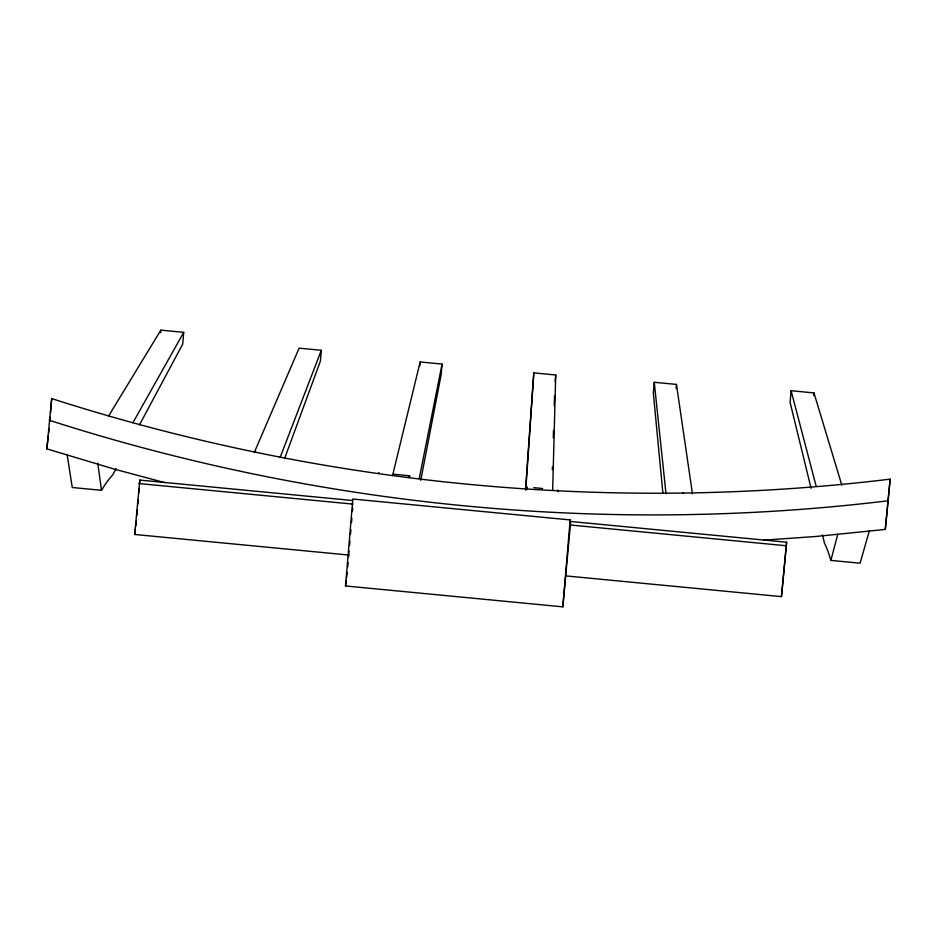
<?xml version="1.0" encoding="UTF-8"?>
<svg xmlns="http://www.w3.org/2000/svg" width="937" height="937" viewBox="0 0 937 937"><rect width="100%" height="100%" fill="white"/><g stroke="black" fill="none" stroke-linecap="round" stroke-linejoin="round"><path stroke-width="1.41" d="M552.666 489.969L555.723 374.987L533.809 372.879L525.575 488.985M552.338 469.706L552.432 466.79M553.287 437.731L553.509 430.47M554.235 405.768L554.54 395.59M527.344 488.798L527.344 487.146L527.133 488.739M525.739 490.297L533.809 372.879M164.748 482.625L114.15 469.074L46.85 448.87L51.699 398.576C321.122 485.214 609.155 513.195 890.15 479.147L885.301 529.44L815.705 536.491L763.655 540.18M49.766 421.463L50.129 417.176M50.493 412.877L51.699 398.576M348.81 555.044L134.659 534.465L139.824 480.084L352.511 500.51M136.849 515.491L137.329 509.822M137.798 504.153L138.161 499.901M138.746 492.827L139.109 488.575M139.578 482.906L139.824 480.084M160.614 332.764L160.836 330.152L183.711 332.354L182.715 344.078L139.472 424.906M254.337 452.407L299.102 348.154L321.309 350.286L320.395 361.12L284.696 458.216M345.519 585.965L352.839 499.034L570.153 519.918L570.528 523.326L562.832 606.848L345.519 585.965L346.198 580.565M419.823 365.875L420.151 361.963L442.065 364.071L441.186 374.495L420.725 480.365M555.172 381.511L555.723 374.987M562.832 606.848L570.153 519.918M692.455 493.799L676.455 384.416L654.249 382.284L653.335 393.118L662.916 493.553M676.116 388.48L676.455 384.416M841.813 485.143L813.972 392.919L791.097 390.717L790.114 402.442L811.102 488.388M565.866 575.904L781.47 596.623L786.623 542.23L569.567 521.37M786.623 542.23L781.47 596.623M813.749 395.519L813.972 392.919M885.301 529.44L890.15 479.147M347.744 566.815L348.107 562.528M348.599 556.801L349.079 551.085M349.571 545.357L349.934 541.071M350.543 533.914L350.906 529.628M351.516 522.471L351.879 518.184M352.488 511.028L352.722 508.17M46.85 448.87L48.314 435.869M48.63 432.976L49.122 428.642M346.538 577.86L347.205 572.46M134.659 534.465L135.35 529.147M135.689 526.477L136.369 521.148M419.202 478.608L442.065 364.071M392.685 474.942L420.151 361.963M837.795 534.231L830.873 560.396L860.084 563.207L869.419 530.565M280.163 457.35L321.309 350.286M408.403 477.366L409.574 475.832L409.949 477.483M116.129 468.523L112.698 474.942A482.18 60.401 -79 0 0 101.489 490.297L72.266 487.509L67.159 454.808M132.878 422.798L183.711 332.354M108.669 415.899L160.836 330.152M887.714 500.827C606.719 534.875 318.685 506.894 49.263 420.256M378.431 472.869L379.145 472.904M254.454 451.763L255.778 451.857M394.02 474.227L409.574 475.832M533.821 487.662L542.57 488.505M138.922 483.551L353.073 504.118M570.129 524.978L785.733 545.697M682.686 492.885L683.553 492.991M557.773 490.063L558.171 491.761M791.097 390.717L816.197 486.373M822.452 534.886L824.525 543.343A482.18 47.4 90 0 1 830.873 560.385M101.489 490.309L97.753 463.112M654.249 382.284L666.008 493.752"/></g></svg>
